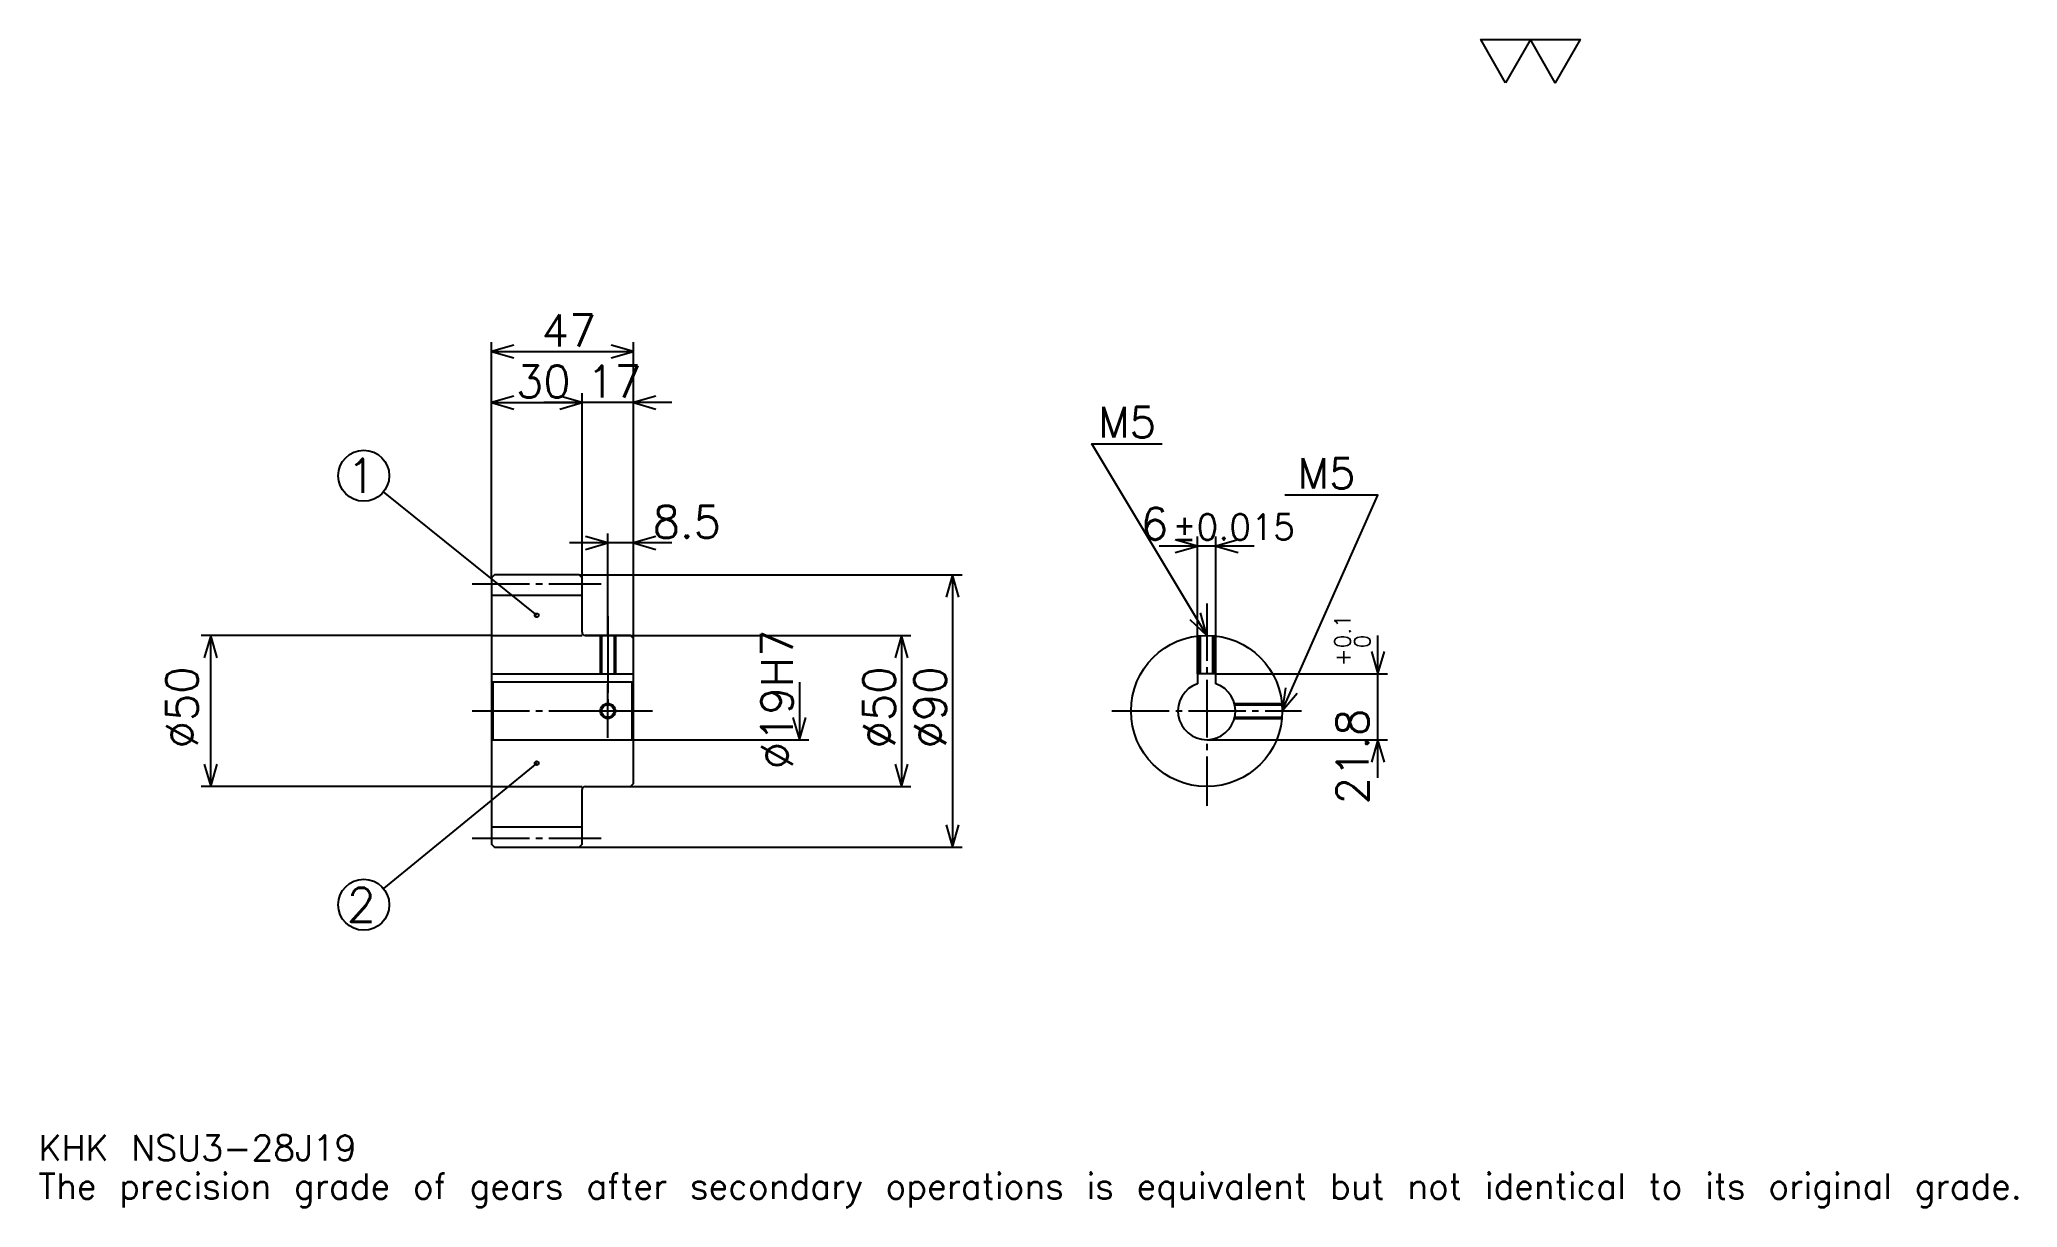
# Model space of a CAD drawing. Extents: x 21 to 675, y 8 to 394.
import ezdxf

# ---------------------------------------------------------------- set-up
doc = ezdxf.new("R2010")
doc.units = 0
doc.linetypes.add('DASHDOT', pattern=[25.304349, 18.978261, -2.108696, 2.108696, -2.108696])
doc.layers.get('0').update_dxf_attribs({"linetype": 'CONTINUOUS'})
doc.layers.add('DASHDOT', color=6, linetype='DASHDOT')
doc.styles.add('KANJI', font='TXT', dxfattribs={"bigfont": 'BIGFONT'})

msp = doc.modelspace()

# ---------------------------------------------------------------- linework, layer by layer
at = {"color": 5}
for p, q in [((170.804337, 216.858688), (170.804337, 293.82608)), ((170.804337, 290.663025), (217.804337, 290.663025)), ((217.804337, 216.858688), (217.804337, 293.82608)), ((200.804337, 216.858688), (200.804337, 276.956512)), ((170.804337, 273.793457), (200.804337, 273.793457)), ((230.456512, 273.793457), (188.152161, 273.793457)), ((185.804337, 203.483688), (135.193878, 244.334808)), ((209.304337, 216.858688), (209.304337, 230.565216)), ((404.282593, 184.158691), (404.282593, 229.543472)), ((410.282593, 184.158691), (410.282593, 229.543472)), ((230.456512, 227.402161), (196.652161, 227.402161)), ((422.934753, 226.380432), (391.630432, 226.380432)), ((170.804337, 215.858688), (170.804337, 216.858688)), ((199.804337, 216.858688), (217.804337, 216.858688)), ((200.804337, 215.858688), (200.804337, 216.858688)), ((209.304337, 196.858688), (209.304337, 216.858688)), ((209.304337, 196.858688), (209.304337, 216.858688)), ((217.804337, 216.858688), (326.402161, 216.858688)), ((217.804337, 195.858688), (217.804337, 216.858688)), ((323.239136, 216.858688), (323.239136, 126.858688)), ((170.804337, 196.858688), (74.858688, 196.858688)), ((78.021729, 146.858688), (78.021729, 196.858688)), ((201.804337, 196.858688), (217.804337, 196.858688)), ((217.804337, 196.858688), (309.532593, 196.858688)), ((306.369568, 196.858688), (306.369568, 146.858688)), ((463.913025, 149.706512), (463.913025, 196.810867)), ((410.282593, 184.158691), (467.076111, 184.158691)), ((272.630432, 181.358688), (272.630432, 162.358688)), ((217.804337, 162.358688), (275.793457, 162.358688)), ((407.282593, 162.358688), (467.076111, 162.358688)), ((185.804337, 154.608688), (135.156052, 113.129089)), ((170.804337, 146.858688), (74.858688, 146.858688)), ((201.804337, 146.858688), (217.804337, 146.858688)), ((217.804337, 146.858688), (309.532593, 146.858688)), ((199.804337, 126.858688), (217.804337, 126.858688)), ((217.804337, 126.858688), (326.402161, 126.858688))]:
    msp.add_line(p, q, dxfattribs=at)
at = {"color": 4}
for p, q in [((170.804337, 210.108688), (200.804337, 210.108688)), ((170.804337, 196.858688), (200.804337, 196.858688)), ((170.804337, 184.158691), (217.804337, 184.158691)), ((171.304337, 181.358688), (171.304337, 162.358688)), ((217.304337, 181.358688), (217.804337, 181.858688)), ((217.304337, 162.358688), (217.804337, 161.858688)), ((170.804337, 146.858688), (200.804337, 146.858688)), ((170.804337, 133.608688), (200.804337, 133.608688))]:
    msp.add_line(p, q, dxfattribs=at)
at = {"color": 7}
msp.add_lwpolyline([(506.086945, 379.565216), (497.863037, 393.820007), (530.758667, 393.820007), (522.53479, 379.565216), (514.310852, 393.820007), (506.086945, 379.565216)], dxfattribs=at)
at = {"color": 5}
for points in [[(178.184769, 292.771729), (170.804337, 290.663025), (178.184769, 288.554321)], [(210.423904, 288.554321), (217.804337, 290.663025), (210.423904, 292.771729)], [(178.184769, 275.902161), (170.804337, 273.793457), (178.184769, 271.684784)], [(193.423904, 271.684784), (200.804337, 273.793457), (193.423904, 275.902161)], [(193.423904, 271.684784), (200.804337, 273.793457), (193.423904, 275.902161)], [(225.184769, 275.902161), (217.804337, 273.793457), (225.184769, 271.684784)], [(407.282593, 196.858688), (369.32608, 260.119568), (392.521729, 260.119568)], [(432.282593, 171.858688), (463.913025, 243.25), (433.126099, 243.25)], [(201.923904, 225.293472), (209.304337, 227.402161), (201.923904, 229.510864)], [(225.184769, 229.510864), (217.804337, 227.402161), (225.184769, 225.293472)], [(396.902161, 224.271729), (404.282593, 226.380432), (396.902161, 228.48912)], [(417.663025, 228.48912), (410.282593, 226.380432), (417.663025, 224.271729)], [(325.347809, 209.478256), (323.239136, 216.858688), (321.130432, 209.478256)], [(401.677185, 202.102448), (407.282593, 196.858688), (405.293579, 204.272278)], [(80.130424, 189.478256), (78.021729, 196.858688), (75.913033, 189.478256)], [(308.478241, 189.478256), (306.369568, 196.858688), (304.260864, 189.478256)], [(461.804321, 191.539124), (463.913025, 184.158691), (466.021729, 191.539124)], [(433.344299, 179.460678), (432.282593, 171.858688), (437.200195, 177.752289)], [(270.521729, 169.73912), (272.630432, 162.358688), (274.739136, 169.73912)], [(466.021729, 154.978256), (463.913025, 162.358688), (461.804321, 154.978256)], [(75.913033, 154.23912), (78.021729, 146.858688), (80.130424, 154.23912)], [(304.260864, 154.23912), (306.369568, 146.858688), (308.478241, 154.23912)], [(321.130432, 134.23912), (323.239136, 126.858688), (325.347809, 134.23912)]]:
    msp.add_lwpolyline(points, dxfattribs=at)
at = {"color": 4}
for points in [[(200.804337, 197.858688), (200.804337, 215.858688), (199.804337, 216.858688), (171.804337, 216.858688), (170.804337, 215.858688), (170.804337, 161.858688)], [(201.804337, 146.858688), (216.804337, 146.858688), (217.804337, 147.858688), (217.804337, 195.858688), (216.804337, 196.858688), (201.804337, 196.858688)], [(206.804337, 196.858688), (206.804337, 184.158691)], [(207.239334, 196.858688), (207.239334, 184.158691)], [(211.369339, 196.858688), (211.369339, 184.158691)], [(211.804337, 196.858688), (211.804337, 184.158691)], [(404.782593, 184.158691), (404.782593, 196.733368)], [(405.21759, 184.158691), (405.21759, 196.773254)], [(409.347595, 184.158691), (409.347595, 196.773254)], [(409.782593, 184.158691), (409.782593, 196.733368)], [(410.282593, 180.872559), (410.282593, 184.158691), (404.282593, 184.158691), (404.282593, 180.872559)], [(170.804337, 161.858688), (171.304337, 162.358688), (217.304337, 162.358688), (217.304337, 181.358688), (171.304337, 181.358688), (170.804337, 181.858688)], [(416.447754, 174.358688), (432.157288, 174.358688)], [(416.55545, 173.923691), (432.197144, 173.923691)], [(416.447754, 169.358688), (432.157288, 169.358688)], [(416.55545, 169.793686), (432.197144, 169.793686)], [(170.804337, 161.858688), (170.804337, 127.858688), (171.804337, 126.858688), (199.804337, 126.858688), (200.804337, 127.858688), (200.804337, 145.858688)]]:
    msp.add_lwpolyline(points, dxfattribs=at)
at = {"color": 5}
for centre, radius in [((128.630432, 249.632599), 8.434783), ((185.804337, 203.483688), 0.632609), ((185.804337, 154.608688), 0.632609), ((128.630432, 107.784775), 8.434783)]:
    msp.add_circle(centre, radius, dxfattribs=at)
at = {"color": 4}
for centre, radius in [((407.282593, 171.858688), 25), ((209.304337, 171.858688), 2.065)]:
    msp.add_circle(centre, radius, dxfattribs=at)
at = {"color": 7}
msp.add_circle((209.304337, 171.858688), 2.5, dxfattribs=at)
at = {"color": 4}
for centre, radius, start, end in [((201.804337, 197.858688), 1, 180, 270), ((407.282593, 171.858688), 9.5, 108.408480326, 71.591519674), ((201.804337, 145.858688), 1, 90, 180)]:
    msp.add_arc(centre, radius, start, end, dxfattribs=at)
at = {"layer": 'DASHDOT', "color": 7}
for p, q in [((164.478256, 213.858688), (207.130432, 213.858688)), ((407.282593, 207.402161), (407.282593, 140.532608)), ((209.304337, 196.858688), (209.304337, 171.858688)), ((164.478256, 171.858688), (224.130432, 171.858688)), ((375.956512, 171.858688), (438.608704, 171.858688)), ((164.478256, 129.858688), (207.130432, 129.858688))]:
    msp.add_line(p, q, dxfattribs=at)
for points in [[(209.304337, 203.184784), (209.304337, 177.832596)], [(209.304337, 163.032608), (209.304337, 180.684769)], [(200.478241, 171.858688), (218.130432, 171.858688)]]:
    msp.add_lwpolyline(points, dxfattribs=at)

# ---------------------------------------------------------------- texts
at = {"color": 7, "style": 'KANJI'}
for s, height, p in [('47', 10.543478, (187.45108, 292.349976)), ('30', 10.543478, (178.95108, 275.480438)), ('17', 10.543478, (202.45108, 275.480438)), ('M5', 10.12174, (371.434753, 262.228271)), ('1', 11.246377, (123.007233, 244.009399)), ('M5', 10.12174, (437.343506, 245.358688)), ('8.5', 10.543478, (224.130432, 229.089127)), ('6', 10.543478, (385.518768, 228.48912)), ('%%p0.015', 8.434783, (395.955505, 228.48912)), ('2', 11.246377, (123.007233, 102.161583)), ('KHK NSU3-28J19', 8.434783, (21.086956, 23.195652)), ('The precision grade of gears after secondary operations is equivalent but not identical to its original grade.', 8.434783, (21.086956, 10.543478))]:
    msp.add_text(s, height=height, dxfattribs=at).set_placement(p)
for s, height, p in [('%%c19H7', 10.543478, (270.521729, 152.616837)), ('0.1', 5.271739, (454.845642, 192.556152)), ('0', 5.271739, (461.382629, 192.556152)), ('+', 5.271739, (454.845642, 186.651794)), ('%%c50', 10.543478, (73.804337, 159.470108)), ('%%c50', 10.543478, (304.260864, 159.470093)), ('%%c90', 10.543478, (321.130432, 159.470093)), ('21.8', 10.543478, (460.75, 141.015457))]:
    msp.add_text(s, height=height, rotation=90, dxfattribs=at).set_placement(p)

doc.saveas('drawing.dxf')
